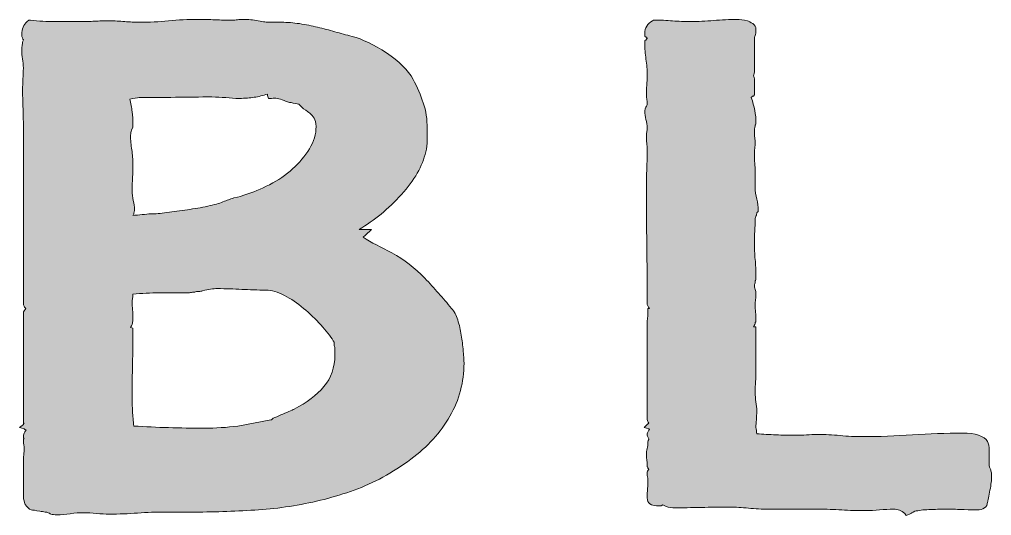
# Model space of a CAD drawing. Header units: inches. Extents: x 93 to 988, y -1032 to -47.
# Drawn here: x 98 to 515.7, y -1032.4 to -819.4 of the extents above; entities that cross this region are included whole.
import ezdxf

# ---------------------------------------------------------------- set-up
doc = ezdxf.new("R2010")
doc.units = ezdxf.units.IN
doc.header["$MEASUREMENT"] = 0
doc.layers.add('Layer 1', color=7, linetype='Continuous')

# ---------------------------------------------------------------- blocks, each defined once
blk = doc.blocks.new('block 3')
at = {"layer": 'Layer 1', "true_color": 0x2b568d}
h = blk.add_hatch(color=167, dxfattribs=at)
h.dxf.hatch_style = 2
edge = h.paths.add_edge_path()
edge.add_spline(control_points=[(102.04, -1029.4), (100.69, -1028.19), (100.02, -1027.08), (100.02, -1026.07), (99.8, -1025.67), (99.68, -1025.07), (99.68, -1024.26), (99.68, -1024.26), (99.68, -1022.44), (99.68, -1022.44), (99.68, -1022.44), (99.68, -1013.97), (99.68, -1013.97), (99.68, -1013.97), (99.68, -1009.43), (99.68, -1009.43), (99.68, -1008.42), (99.74, -1007.41), (99.85, -1006.4), (99.96, -1005.39), (100.02, -1004.39), (100.02, -1003.37), (100.02, -1002.97), (99.96, -1002.47), (99.85, -1001.86), (99.74, -1001.26), (99.68, -1000.75), (99.68, -1000.35), (99.68, -1000.35), (99.68, -999.44), (99.68, -999.44), (99.68, -999.44), (100.02, -999.44), (100.02, -999.44), (99.8, -999.24), (99.68, -998.83), (99.68, -998.23), (99.68, -997.83), (99.91, -997.22), (100.36, -996.41), (100.58, -996.21), (100.69, -996.01), (100.69, -995.81), (100.69, -995.81), (101.03, -995.81), (101.03, -995.81), (100.81, -995.61), (100.64, -995.51), (100.53, -995.51), (100.41, -995.51), (100.24, -995.4), (100.02, -995.2), (100.02, -995.2), (98, -994.6), (98, -994.6), (98, -994.6), (99.68, -993.38), (99.68, -993.38), (99.68, -993.19), (99.8, -992.98), (100.02, -992.78), (100.02, -992.78), (99.68, -992.78), (99.68, -992.78), (99.68, -992.78), (99.68, -944.96), (99.68, -944.96), (99.68, -944.96), (100.69, -943.45), (100.69, -943.45), (100.24, -943.05), (100.02, -942.74), (100.02, -942.54), (99.8, -942.14), (99.68, -941.73), (99.68, -941.33), (99.68, -941.33), (99.68, -928.92), (99.68, -928.92), (99.68, -928.92), (99.68, -911.06), (99.68, -911.06), (99.68, -911.06), (99.68, -884.43), (99.68, -884.43), (99.68, -884.43), (99.68, -870.81), (99.68, -870.81), (99.68, -870.81), (99.68, -866.57), (99.68, -866.57), (99.68, -866.57), (99.68, -866.27), (99.68, -866.27), (99.68, -866.27), (99.68, -865.66), (99.68, -865.66), (99.68, -865.66), (99.68, -865.06), (99.68, -865.06), (99.68, -865.06), (99.68, -864.15), (99.68, -864.15), (99.68, -861.73), (99.63, -859.26), (99.52, -856.74), (99.4, -854.22), (99.35, -851.85), (99.35, -849.62), (99.35, -848.01), (99.4, -846.45), (99.52, -844.93), (99.63, -843.42), (99.68, -841.86), (99.68, -840.24), (99.68, -838.83), (99.57, -837.52), (99.35, -836.31), (99.12, -835.1), (99.01, -833.79), (99.01, -832.37), (99.01, -831.57), (99.07, -830.86), (99.18, -830.25), (99.29, -829.65), (99.46, -828.94), (99.68, -828.14), (99.46, -827.94), (99.35, -827.63), (99.35, -827.23), (99.12, -827.03), (99.01, -826.52), (99.01, -825.71), (99.01, -823.5), (99.8, -821.68), (101.37, -820.27), (101.37, -820.27), (102.04, -819.66), (102.04, -819.66), (102.04, -819.66), (102.71, -819.66), (102.71, -819.66), (106.3, -820.07), (109.83, -820.27), (113.3, -820.27), (116.78, -820.27), (120.31, -820.27), (123.9, -820.27), (126.14, -820.27), (128.27, -820.22), (130.29, -820.11), (132.31, -820.02), (134.43, -819.96), (136.68, -819.96), (138.91, -819.96), (141.1, -820.07), (143.23, -820.27), (145.36, -820.47), (147.55, -820.57), (149.79, -820.57), (153.83, -820.57), (157.92, -820.37), (162.07, -819.96), (166.21, -819.56), (170.41, -819.36), (174.68, -819.36), (177.14, -819.36), (179.6, -819.41), (182.07, -819.51), (184.54, -819.61), (187, -819.66), (189.47, -819.66), (190.15, -819.66), (190.87, -819.61), (191.66, -819.51), (192.44, -819.41), (193.28, -819.36), (194.18, -819.36), (195.3, -819.36), (196.37, -819.41), (197.38, -819.51), (198.39, -819.61), (199.45, -819.76), (200.57, -819.96), (201.69, -820.17), (202.64, -820.32), (203.43, -820.42), (204.21, -820.52), (205.16, -820.57), (206.29, -820.57), (206.29, -820.57), (210.66, -820.57), (210.66, -820.57), (213.12, -820.57), (215.7, -820.77), (218.39, -821.17), (221.08, -821.58), (223.66, -822.08), (226.13, -822.69), (228.59, -823.29), (231.06, -823.95), (233.53, -824.66), (235.99, -825.36), (238.45, -826.02), (240.92, -826.62), (245.41, -827.83), (250.34, -830.21), (255.72, -833.73), (261.1, -837.27), (264.91, -841.05), (267.15, -845.08), (268.95, -848.52), (270.4, -851.89), (271.53, -855.22), (272.64, -858.55), (273.21, -862.24), (273.21, -866.27), (273.21, -867.89), (273.21, -869.55), (273.21, -871.26), (273.21, -872.98), (272.98, -874.64), (272.54, -876.26), (271.19, -882.31), (267.71, -888.42), (262.11, -894.57), (256.5, -900.73), (250.45, -905.72), (243.95, -909.55), (243.95, -909.55), (245.3, -909.55), (245.3, -909.55), (245.3, -909.55), (249.33, -909.55), (249.33, -909.55), (249.33, -909.55), (246.64, -911.97), (246.64, -911.97), (246.64, -911.97), (245.63, -912.88), (245.63, -912.88), (249.22, -915.1), (253.37, -917.32), (258.07, -919.54), (263.23, -922.56), (267.94, -926.2), (272.2, -930.43), (274.22, -932.66), (276.18, -934.82), (278.08, -936.94), (279.99, -939.06), (281.83, -941.23), (283.63, -943.45), (284.75, -944.66), (285.65, -946.32), (286.32, -948.44), (287, -950.56), (287.5, -952.73), (287.84, -954.95), (288.17, -957.17), (288.45, -959.39), (288.68, -961.61), (288.9, -963.83), (289.01, -965.65), (289.01, -967.05), (289.01, -975.13), (287, -982.69), (282.96, -989.75), (278.92, -996.82), (273.32, -1002.97), (266.15, -1008.22), (258.29, -1014.07), (250.17, -1018.51), (241.77, -1021.53), (233.36, -1024.56), (224.67, -1026.78), (215.7, -1028.19), (211.22, -1029), (206.79, -1029.55), (202.42, -1029.86), (198.05, -1030.16), (193.51, -1030.41), (188.8, -1030.61), (184.31, -1030.82), (179.72, -1030.91), (175.01, -1030.91), (170.31, -1030.91), (165.48, -1030.91), (160.55, -1030.91), (156.74, -1030.91), (152.82, -1031.07), (148.78, -1031.37), (144.75, -1031.67), (140.71, -1031.82), (136.68, -1031.82), (134.88, -1031.82), (133.03, -1031.72), (131.13, -1031.52), (129.22, -1031.32), (127.37, -1031.22), (125.58, -1031.22), (123.78, -1031.22), (121.88, -1031.37), (119.86, -1031.67), (117.84, -1031.97), (115.94, -1032.12), (114.14, -1032.12), (113.02, -1032.12), (112.13, -1032.02), (111.46, -1031.82), (111.23, -1031.62), (110.67, -1031.32), (109.77, -1030.91), (109.77, -1030.91), (109.1, -1030.91), (109.1, -1030.91), (108.65, -1030.91), (108.26, -1030.87), (107.92, -1030.76), (107.59, -1030.66), (107.19, -1030.61), (106.75, -1030.61), (104.95, -1030.21), (103.72, -1030.01), (103.05, -1030.01), (103.05, -1030.01), (102.38, -1029.7), (102.38, -1029.7), (102.38, -1029.7), (102.04, -1029.4), (102.04, -1029.4)], knot_values=[0, 0, 0, 0, 1, 1, 1, 2, 2, 2, 3, 3, 3, 4, 4, 4, 5, 5, 5, 6, 6, 6, 7, 7, 7, 8, 8, 8, 9, 9, 9, 10, 10, 10, 11, 11, 11, 12, 12, 12, 13, 13, 13, 14, 14, 14, 15, 15, 15, 16, 16, 16, 17, 17, 17, 18, 18, 18, 19, 19, 19, 20, 20, 20, 21, 21, 21, 22, 22, 22, 23, 23, 23, 24, 24, 24, 25, 25, 25, 26, 26, 26, 27, 27, 27, 28, 28, 28, 29, 29, 29, 30, 30, 30, 31, 31, 31, 32, 32, 32, 33, 33, 33, 34, 34, 34, 35, 35, 35, 36, 36, 36, 37, 37, 37, 38, 38, 38, 39, 39, 39, 40, 40, 40, 41, 41, 41, 42, 42, 42, 43, 43, 43, 44, 44, 44, 45, 45, 45, 46, 46, 46, 47, 47, 47, 48, 48, 48, 49, 49, 49, 50, 50, 50, 51, 51, 51, 52, 52, 52, 53, 53, 53, 54, 54, 54, 55, 55, 55, 56, 56, 56, 57, 57, 57, 58, 58, 58, 59, 59, 59, 60, 60, 60, 61, 61, 61, 62, 62, 62, 63, 63, 63, 64, 64, 64, 65, 65, 65, 66, 66, 66, 67, 67, 67, 68, 68, 68, 69, 69, 69, 70, 70, 70, 71, 71, 71, 72, 72, 72, 73, 73, 73, 74, 74, 74, 75, 75, 75, 76, 76, 76, 77, 77, 77, 78, 78, 78, 79, 79, 79, 80, 80, 80, 81, 81, 81, 82, 82, 82, 83, 83, 83, 84, 84, 84, 85, 85, 85, 86, 86, 86, 87, 87, 87, 88, 88, 88, 89, 89, 89, 90, 90, 90, 91, 91, 91, 92, 92, 92, 93, 93, 93, 94, 94, 94, 95, 95, 95, 96, 96, 96, 97, 97, 97, 98, 98, 98, 99, 99, 99, 100, 100, 100, 101, 101, 101, 102, 102, 102, 103, 103, 103, 104, 104, 104, 105, 105, 105, 106, 106, 106, 107, 107, 107, 108, 108, 108, 109, 109, 109, 110, 110, 110, 110], degree=3, periodic=1)
edge = h.paths.add_edge_path()
edge.add_spline(control_points=[(204.61, -852.05), (204.61, -852.05), (204.61, -851.44), (204.61, -851.44), (202.59, -852.05), (200.68, -852.5), (198.89, -852.8), (197.09, -853.1), (194.96, -853.26), (192.5, -853.26), (190.48, -853.26), (188.52, -853.16), (186.61, -852.95), (184.71, -852.75), (182.75, -852.65), (180.73, -852.65), (175.57, -852.65), (170.36, -852.7), (165.09, -852.8), (159.82, -852.91), (154.61, -852.95), (149.46, -852.95), (148.56, -852.95), (147.21, -853.16), (145.42, -853.56), (145.87, -855.37), (146.2, -857.19), (146.43, -859.01), (146.65, -860.82), (146.77, -862.54), (146.77, -864.15), (146.77, -864.15), (146.77, -865.66), (146.77, -865.66), (146.77, -865.66), (146.09, -866.87), (146.09, -866.87), (146.09, -867.28), (146.04, -867.63), (145.92, -867.94), (145.81, -868.24), (145.76, -868.59), (145.76, -868.99), (145.76, -871.22), (145.92, -873.34), (146.26, -875.35), (146.6, -877.37), (146.77, -879.49), (146.77, -881.71), (146.77, -883.52), (146.71, -885.34), (146.6, -887.15), (146.48, -888.97), (146.43, -890.89), (146.43, -892.9), (146.43, -894.32), (146.6, -895.73), (146.93, -897.14), (147.27, -898.56), (147.44, -899.77), (147.44, -900.77), (147.44, -901.18), (147.38, -901.58), (147.27, -901.98), (147.15, -902.39), (147.1, -902.79), (147.1, -903.19), (147.1, -903.4), (146.99, -903.5), (146.77, -903.5), (148.11, -903.5), (149.46, -903.4), (150.8, -903.19), (152.15, -903), (153.38, -902.89), (154.5, -902.89), (156.29, -902.89), (158.59, -902.69), (161.39, -902.29), (164.19, -901.88), (167.11, -901.48), (170.14, -901.08), (173.16, -900.67), (176.07, -900.17), (178.88, -899.56), (181.68, -898.96), (183.87, -898.35), (185.44, -897.75), (186.33, -897.34), (187.12, -897.04), (187.79, -896.84), (188.46, -896.64), (189.25, -896.34), (190.15, -895.93), (192.39, -895.53), (193.95, -895.13), (194.85, -894.72), (198.22, -893.71), (201.75, -892.25), (205.45, -890.33), (209.14, -888.42), (212.45, -886.15), (215.37, -883.52), (218.28, -880.9), (220.69, -878.03), (222.6, -874.9), (224.5, -871.77), (225.46, -868.59), (225.46, -865.36), (225.46, -863.75), (225.17, -862.54), (224.62, -861.73), (224.05, -860.93), (223.44, -860.22), (222.76, -859.61), (222.31, -859.21), (221.42, -858.6), (220.07, -857.8), (219.18, -856.99), (218.5, -856.28), (218.06, -855.68), (217.16, -855.68), (216.04, -855.48), (214.69, -855.07), (214.24, -855.07), (213.74, -854.97), (213.18, -854.77), (212.62, -854.57), (212.11, -854.37), (211.67, -854.16), (210.54, -853.76), (209.59, -853.46), (208.81, -853.26), (208.02, -853.06), (207.18, -853.06), (206.29, -853.26), (206.29, -853.26), (204.94, -853.26), (204.94, -853.26), (204.94, -853.26), (204.61, -852.05), (204.61, -852.05)], knot_values=[0, 0, 0, 0, 1, 1, 1, 2, 2, 2, 3, 3, 3, 4, 4, 4, 5, 5, 5, 6, 6, 6, 7, 7, 7, 8, 8, 8, 9, 9, 9, 10, 10, 10, 11, 11, 11, 12, 12, 12, 13, 13, 13, 14, 14, 14, 15, 15, 15, 16, 16, 16, 17, 17, 17, 18, 18, 18, 19, 19, 19, 20, 20, 20, 21, 21, 21, 22, 22, 22, 23, 23, 23, 24, 24, 24, 25, 25, 25, 26, 26, 26, 27, 27, 27, 28, 28, 28, 29, 29, 29, 30, 30, 30, 31, 31, 31, 32, 32, 32, 33, 33, 33, 34, 34, 34, 35, 35, 35, 36, 36, 36, 37, 37, 37, 38, 38, 38, 39, 39, 39, 40, 40, 40, 41, 41, 41, 42, 42, 42, 43, 43, 43, 44, 44, 44, 45, 45, 45, 46, 46, 46, 47, 47, 47, 47], degree=3, periodic=1)
edge = h.paths.add_edge_path()
edge.add_spline(control_points=[(146.77, -953.13), (146.77, -957.78), (146.71, -962.47), (146.6, -967.21), (146.48, -971.95), (146.43, -976.64), (146.43, -981.28), (146.43, -983.5), (146.48, -985.62), (146.6, -987.64), (146.71, -989.66), (146.87, -991.77), (147.1, -993.99), (156.96, -994.6), (167.05, -994.9), (177.37, -994.9), (182.3, -994.9), (187.12, -994.6), (191.83, -993.99), (191.83, -993.99), (205.95, -991.27), (205.95, -991.27), (205.95, -991.27), (206.29, -991.27), (206.29, -991.27), (206.29, -991.27), (206.96, -990.66), (206.96, -990.66), (208.08, -990.26), (209.2, -989.75), (210.32, -989.15), (211.44, -988.75), (212.56, -988.29), (213.69, -987.79), (214.8, -987.28), (215.59, -986.93), (216.04, -986.73), (221.42, -983.9), (225.68, -980.67), (228.82, -977.04), (231.95, -973.41), (233.53, -968.87), (233.53, -963.42), (233.53, -963.42), (233.53, -960.09), (233.53, -960.09), (233.3, -959.69), (233.19, -959.09), (233.19, -958.28), (233.19, -958.28), (233.19, -957.97), (233.19, -957.97), (233.19, -957.97), (232.85, -957.37), (232.85, -957.37), (231.51, -955.35), (229.71, -953.09), (227.47, -950.56), (225.23, -948.04), (222.76, -945.67), (220.07, -943.45), (217.38, -941.23), (214.64, -939.36), (211.84, -937.85), (209.03, -936.33), (206.4, -935.58), (203.93, -935.58), (200.35, -935.58), (196.87, -935.48), (193.51, -935.28), (190.15, -935.08), (186.67, -934.97), (183.08, -934.97), (181.29, -934.97), (179.16, -935.28), (176.69, -935.88), (176.24, -936.08), (175.68, -936.18), (175.01, -936.18), (174.34, -936.18), (173.78, -936.29), (173.33, -936.49), (172.66, -936.49), (172.04, -936.54), (171.48, -936.64), (170.92, -936.74), (170.31, -936.79), (169.63, -936.79), (165.82, -936.79), (162.01, -936.79), (158.2, -936.79), (154.38, -936.79), (150.57, -936.99), (146.77, -937.39), (146.77, -938), (146.71, -938.56), (146.6, -939.06), (146.48, -939.56), (146.43, -940.12), (146.43, -940.72), (146.43, -941.73), (146.48, -942.84), (146.6, -944.05), (146.71, -945.26), (146.77, -946.37), (146.77, -947.38), (146.77, -949.2), (146.54, -950.41), (146.09, -951.01), (146.09, -951.01), (145.76, -951.62), (145.76, -951.62), (145.76, -951.62), (146.77, -951.92), (146.77, -951.92), (146.77, -951.92), (146.77, -953.13), (146.77, -953.13)], knot_values=[0, 0, 0, 0, 1, 1, 1, 2, 2, 2, 3, 3, 3, 4, 4, 4, 5, 5, 5, 6, 6, 6, 7, 7, 7, 8, 8, 8, 9, 9, 9, 10, 10, 10, 11, 11, 11, 12, 12, 12, 13, 13, 13, 14, 14, 14, 15, 15, 15, 16, 16, 16, 17, 17, 17, 18, 18, 18, 19, 19, 19, 20, 20, 20, 21, 21, 21, 22, 22, 22, 23, 23, 23, 24, 24, 24, 25, 25, 25, 26, 26, 26, 27, 27, 27, 28, 28, 28, 29, 29, 29, 30, 30, 30, 31, 31, 31, 32, 32, 32, 33, 33, 33, 34, 34, 34, 35, 35, 35, 36, 36, 36, 37, 37, 37, 38, 38, 38, 39, 39, 39, 39], degree=3, periodic=1)
h = blk.add_hatch(color=167, dxfattribs=at)
h.dxf.hatch_style = 2
edge = h.paths.add_edge_path()
edge.add_spline(control_points=[(366.36, -994.6), (366.36, -994.6), (368.04, -993.08), (368.04, -993.08), (368.26, -993.08), (368.37, -992.98), (368.37, -992.78), (367.92, -992.38), (367.7, -991.47), (367.7, -990.06), (367.7, -990.06), (367.7, -950.11), (367.7, -950.11), (367.7, -949.1), (367.76, -948.24), (367.87, -947.53), (367.98, -946.83), (368.04, -945.97), (368.04, -944.96), (368.04, -944.96), (368.04, -943.45), (368.04, -943.45), (368.04, -943.45), (368.71, -943.45), (368.71, -943.45), (368.04, -942.84), (367.7, -942.04), (367.7, -941.03), (367.7, -932.55), (367.64, -924.28), (367.54, -916.21), (367.42, -908.14), (367.37, -899.97), (367.37, -891.69), (367.37, -888.87), (367.42, -886.09), (367.54, -883.37), (367.64, -880.65), (367.7, -877.88), (367.7, -875.05), (367.7, -874.24), (367.64, -873.38), (367.54, -872.47), (367.42, -871.57), (367.37, -870.61), (367.37, -869.6), (367.37, -868.99), (367.42, -868.39), (367.54, -867.78), (367.64, -867.18), (367.7, -866.57), (367.7, -865.97), (367.7, -864.76), (367.54, -863.55), (367.2, -862.34), (366.86, -861.13), (366.69, -859.91), (366.69, -858.7), (366.69, -858.3), (366.8, -857.85), (367.03, -857.34), (367.25, -856.84), (367.48, -856.39), (367.7, -855.98), (367.7, -855.98), (367.7, -855.37), (367.7, -855.37), (367.7, -854.77), (367.64, -854.12), (367.54, -853.41), (367.42, -852.7), (367.37, -852.05), (367.37, -851.44), (367.37, -850.23), (367.42, -848.97), (367.54, -847.66), (367.64, -846.35), (367.7, -844.89), (367.7, -843.27), (367.7, -841.05), (367.54, -838.78), (367.2, -836.46), (366.86, -834.14), (366.69, -831.87), (366.69, -829.65), (366.69, -829.65), (366.69, -828.44), (366.69, -828.44), (367.14, -828.44), (367.37, -828.24), (367.37, -827.83), (367.37, -827.83), (367.7, -827.53), (367.7, -827.53), (367.7, -827.53), (367.7, -827.23), (367.7, -827.23), (367.7, -827.23), (367.37, -827.23), (367.37, -827.23), (367.37, -826.83), (367.14, -826.62), (366.69, -826.62), (366.69, -826.62), (366.69, -825.41), (366.69, -825.41), (366.69, -822.99), (367.81, -821.17), (370.06, -819.96), (370.06, -819.96), (370.39, -819.66), (370.39, -819.66), (370.39, -819.66), (370.73, -819.66), (370.73, -819.66), (373.42, -819.66), (376.05, -819.76), (378.63, -819.96), (381.21, -820.17), (383.73, -820.27), (386.2, -820.27), (389.56, -820.27), (392.92, -820.11), (396.29, -819.81), (399.65, -819.51), (403.01, -819.36), (406.37, -819.36), (407.5, -819.36), (408.95, -819.56), (410.75, -819.96), (411.42, -820.17), (412.2, -820.57), (413.1, -821.17), (413.99, -821.78), (414.45, -822.59), (414.45, -823.6), (414.45, -824.81), (414.33, -825.71), (414.11, -826.32), (413.88, -826.73), (413.77, -827.23), (413.77, -827.83), (413.77, -827.83), (413.77, -830.56), (413.77, -830.56), (413.77, -830.56), (413.77, -841.15), (413.77, -841.15), (413.77, -842.16), (413.66, -842.97), (413.44, -843.57), (413.66, -843.98), (413.77, -844.58), (413.77, -845.39), (413.77, -846.2), (413.77, -847.1), (413.77, -848.11), (413.77, -849.12), (413.77, -850.33), (413.77, -851.74), (413.77, -851.74), (413.44, -852.35), (413.44, -852.35), (413.44, -852.35), (412.76, -852.35), (412.76, -852.35), (412.76, -852.35), (412.76, -852.65), (412.76, -852.65), (412.54, -852.65), (412.43, -852.75), (412.43, -852.95), (413.77, -856.58), (414.45, -860.22), (414.45, -863.85), (414.45, -864.26), (414.39, -864.51), (414.28, -864.61), (414.16, -864.71), (414.11, -864.86), (414.11, -865.06), (414.11, -865.66), (413.99, -866.07), (413.77, -866.27), (413.77, -866.27), (413.77, -867.48), (413.77, -867.48), (413.77, -867.48), (413.77, -869.6), (413.77, -869.6), (413.99, -870.2), (414.11, -871.01), (414.11, -872.02), (414.11, -873.03), (414.05, -873.94), (413.94, -874.74), (413.83, -875.55), (413.77, -876.46), (413.77, -877.47), (413.77, -878.68), (413.83, -879.89), (413.94, -881.1), (414.05, -882.31), (414.11, -883.52), (414.11, -884.73), (414.11, -884.73), (414.11, -891.39), (414.11, -891.39), (414.11, -893.21), (414.33, -894.92), (414.78, -896.54), (415.23, -898.15), (415.46, -899.77), (415.46, -901.38), (415.46, -901.78), (415.34, -902.04), (415.12, -902.13), (414.89, -902.24), (414.78, -902.39), (414.78, -902.59), (414.78, -903), (414.72, -903.25), (414.61, -903.35), (414.5, -903.45), (414.45, -903.6), (414.45, -903.8), (414.45, -904), (414.39, -904.21), (414.28, -904.41), (414.16, -904.61), (414.11, -904.91), (414.11, -905.31), (414.11, -906.93), (414.05, -908.59), (413.94, -910.31), (413.83, -912.02), (413.77, -913.69), (413.77, -915.3), (413.77, -917.72), (413.88, -920.1), (414.11, -922.41), (414.33, -924.74), (414.45, -927.1), (414.45, -929.52), (414.45, -929.52), (414.45, -930.74), (414.45, -930.74), (414.45, -931.14), (414.39, -931.39), (414.28, -931.49), (414.16, -931.6), (414.11, -931.75), (414.11, -931.95), (414.11, -932.35), (414.05, -932.66), (413.94, -932.85), (413.83, -933.06), (413.77, -933.36), (413.77, -933.76), (413.77, -933.76), (413.77, -934.37), (413.77, -934.37), (413.99, -934.57), (414.11, -934.87), (414.11, -935.28), (414.11, -935.68), (414.22, -935.99), (414.45, -936.18), (414.45, -936.18), (414.45, -937.39), (414.45, -937.39), (414.45, -938.2), (414.39, -938.96), (414.28, -939.66), (414.16, -940.37), (414.11, -941.13), (414.11, -941.93), (414.11, -942.95), (414.16, -944.01), (414.28, -945.11), (414.39, -946.22), (414.45, -947.28), (414.45, -948.29), (414.45, -948.29), (414.45, -948.89), (414.45, -948.89), (414.45, -949.1), (414.33, -949.3), (414.11, -949.5), (414.11, -949.5), (414.11, -949.8), (414.11, -949.8), (414.11, -950.01), (413.88, -950.51), (413.44, -951.32), (413.44, -951.32), (414.45, -951.32), (414.45, -951.32), (414.45, -951.32), (414.45, -970.69), (414.45, -970.69), (414.45, -972.1), (414.39, -973.51), (414.28, -974.92), (414.16, -976.34), (414.11, -977.85), (414.11, -979.46), (414.11, -980.88), (414.22, -982.24), (414.45, -983.55), (414.67, -984.86), (414.78, -986.23), (414.78, -987.64), (414.78, -988.85), (414.72, -990.06), (414.61, -991.27), (414.5, -992.48), (414.45, -993.59), (414.45, -994.6), (414.45, -995), (414.5, -995.46), (414.61, -995.96), (414.72, -996.47), (414.78, -996.92), (414.78, -997.32), (417.47, -997.52), (420.21, -997.68), (423.02, -997.77), (425.82, -997.88), (428.57, -997.93), (431.26, -997.93), (433.05, -997.93), (434.67, -997.88), (436.14, -997.77), (437.59, -997.68), (439.22, -997.62), (441.01, -997.62), (444.15, -997.62), (447.34, -997.77), (450.6, -998.08), (453.84, -998.38), (457.04, -998.53), (460.18, -998.53), (467.35, -998.53), (474.53, -998.28), (481.7, -997.77), (488.88, -997.27), (496.05, -997.02), (503.23, -997.02), (508.83, -997.02), (512.42, -998.23), (513.99, -1000.65), (514.43, -1001.46), (514.66, -1002.77), (514.66, -1004.58), (514.66, -1004.58), (514.66, -1010.03), (514.66, -1010.03), (514.66, -1011.24), (514.88, -1012.15), (515.33, -1012.75), (515.33, -1013.16), (515.38, -1013.46), (515.5, -1013.66), (515.61, -1013.87), (515.67, -1014.17), (515.67, -1014.57), (515.67, -1014.57), (515.67, -1016.39), (515.67, -1016.39), (515.67, -1016.59), (515.61, -1017.2), (515.5, -1018.2), (515.38, -1019.22), (515.22, -1020.32), (514.99, -1021.53), (514.77, -1022.74), (514.54, -1023.86), (514.32, -1024.86), (514.1, -1025.87), (513.99, -1026.48), (513.99, -1026.68), (513.76, -1028.9), (512.19, -1030.01), (509.28, -1030.01), (508.15, -1030.01), (506.36, -1029.96), (503.9, -1029.86), (501.43, -1029.76), (498.85, -1029.7), (496.16, -1029.7), (493.69, -1029.7), (491.23, -1029.76), (488.76, -1029.86), (486.29, -1029.96), (484.28, -1030.21), (482.71, -1030.61), (482.71, -1030.61), (482.04, -1030.91), (482.04, -1030.91), (481.59, -1031.12), (481.25, -1031.32), (481.03, -1031.52), (480.8, -1031.72), (480.58, -1031.82), (480.36, -1031.82), (480.36, -1031.82), (479.01, -1032.43), (479.01, -1032.43), (479.01, -1032.43), (478.34, -1031.52), (478.34, -1031.52), (477, -1030.31), (475.42, -1029.7), (473.63, -1029.7), (471.61, -1029.7), (469.6, -1029.81), (467.58, -1030.01), (465.56, -1030.21), (463.54, -1030.31), (461.53, -1030.31), (457.94, -1030.31), (454.52, -1030.21), (451.27, -1030.01), (448.02, -1029.81), (444.71, -1029.7), (441.35, -1029.7), (441.35, -1029.7), (420.16, -1029.7), (420.16, -1029.7), (417.02, -1029.7), (414.05, -1029.55), (411.25, -1029.25), (408.45, -1028.95), (405.7, -1028.8), (403.01, -1028.8), (398.98, -1028.8), (394.94, -1028.85), (390.91, -1028.95), (386.87, -1029.05), (382.83, -1029.1), (378.8, -1029.1), (377.46, -1029.1), (375.99, -1028.7), (374.43, -1027.89), (374.43, -1027.89), (373.76, -1028.19), (373.76, -1028.19), (373.76, -1028.19), (371.74, -1028.19), (371.74, -1028.19), (370.61, -1028.19), (369.66, -1027.94), (368.88, -1027.43), (368.09, -1026.93), (367.7, -1026.07), (367.7, -1024.86), (367.7, -1023.45), (367.76, -1022.09), (367.87, -1020.78), (367.98, -1019.47), (368.04, -1018.2), (368.04, -1016.99), (368.04, -1016.59), (367.98, -1016.19), (367.87, -1015.78), (367.76, -1015.38), (367.7, -1014.98), (367.7, -1014.57), (367.7, -1013.97), (367.76, -1013.56), (367.87, -1013.36), (367.98, -1013.16), (368.15, -1012.86), (368.37, -1012.45), (368.37, -1012.25), (368.26, -1012.15), (368.04, -1012.15), (368.04, -1011.75), (367.92, -1011.54), (367.7, -1011.54), (367.7, -1011.54), (367.7, -1010.33), (367.7, -1010.33), (367.7, -1009.73), (367.64, -1009.08), (367.54, -1008.37), (367.42, -1007.66), (367.37, -1007), (367.37, -1006.4), (367.37, -1005.39), (367.48, -1004.48), (367.7, -1003.68), (367.92, -1002.87), (368.04, -1001.96), (368.04, -1000.95), (368.04, -1000.35), (368.15, -999.94), (368.37, -999.74), (368.37, -999.74), (368.37, -999.44), (368.37, -999.44), (367.92, -998.64), (367.7, -998.03), (367.7, -997.62), (367.7, -997.22), (367.92, -996.62), (368.37, -995.81), (368.37, -995.81), (368.71, -995.51), (368.71, -995.51), (368.71, -995.51), (368.37, -995.2), (368.37, -995.2), (368.37, -995.2), (366.36, -994.6), (366.36, -994.6)], knot_values=[0, 0, 0, 0, 1, 1, 1, 2, 2, 2, 3, 3, 3, 4, 4, 4, 5, 5, 5, 6, 6, 6, 7, 7, 7, 8, 8, 8, 9, 9, 9, 10, 10, 10, 11, 11, 11, 12, 12, 12, 13, 13, 13, 14, 14, 14, 15, 15, 15, 16, 16, 16, 17, 17, 17, 18, 18, 18, 19, 19, 19, 20, 20, 20, 21, 21, 21, 22, 22, 22, 23, 23, 23, 24, 24, 24, 25, 25, 25, 26, 26, 26, 27, 27, 27, 28, 28, 28, 29, 29, 29, 30, 30, 30, 31, 31, 31, 32, 32, 32, 33, 33, 33, 34, 34, 34, 35, 35, 35, 36, 36, 36, 37, 37, 37, 38, 38, 38, 39, 39, 39, 40, 40, 40, 41, 41, 41, 42, 42, 42, 43, 43, 43, 44, 44, 44, 45, 45, 45, 46, 46, 46, 47, 47, 47, 48, 48, 48, 49, 49, 49, 50, 50, 50, 51, 51, 51, 52, 52, 52, 53, 53, 53, 54, 54, 54, 55, 55, 55, 56, 56, 56, 57, 57, 57, 58, 58, 58, 59, 59, 59, 60, 60, 60, 61, 61, 61, 62, 62, 62, 63, 63, 63, 64, 64, 64, 65, 65, 65, 66, 66, 66, 67, 67, 67, 68, 68, 68, 69, 69, 69, 70, 70, 70, 71, 71, 71, 72, 72, 72, 73, 73, 73, 74, 74, 74, 75, 75, 75, 76, 76, 76, 77, 77, 77, 78, 78, 78, 79, 79, 79, 80, 80, 80, 81, 81, 81, 82, 82, 82, 83, 83, 83, 84, 84, 84, 85, 85, 85, 86, 86, 86, 87, 87, 87, 88, 88, 88, 89, 89, 89, 90, 90, 90, 91, 91, 91, 92, 92, 92, 93, 93, 93, 94, 94, 94, 95, 95, 95, 96, 96, 96, 97, 97, 97, 98, 98, 98, 99, 99, 99, 100, 100, 100, 101, 101, 101, 102, 102, 102, 103, 103, 103, 104, 104, 104, 105, 105, 105, 106, 106, 106, 107, 107, 107, 108, 108, 108, 109, 109, 109, 110, 110, 110, 111, 111, 111, 112, 112, 112, 113, 113, 113, 114, 114, 114, 115, 115, 115, 116, 116, 116, 117, 117, 117, 118, 118, 118, 119, 119, 119, 120, 120, 120, 121, 121, 121, 122, 122, 122, 123, 123, 123, 124, 124, 124, 125, 125, 125, 126, 126, 126, 127, 127, 127, 128, 128, 128, 129, 129, 129, 130, 130, 130, 131, 131, 131, 132, 132, 132, 133, 133, 133, 134, 134, 134, 135, 135, 135, 136, 136, 136, 137, 137, 137, 138, 138, 138, 139, 139, 139, 140, 140, 140, 141, 141, 141, 142, 142, 142, 143, 143, 143, 144, 144, 144, 145, 145, 145, 146, 146, 146, 147, 147, 147, 148, 148, 148, 149, 149, 149, 150, 150, 150, 151, 151, 151, 152, 152, 152, 153, 153, 153, 154, 154, 154, 155, 155, 155, 156, 156, 156, 157, 157, 157, 158, 158, 158, 159, 159, 159, 160, 160, 160, 161, 161, 161, 162, 162, 162, 163, 163, 163, 164, 164, 164, 165, 165, 165, 166, 166, 166, 167, 167, 167, 168, 168, 168, 169, 169, 169, 170, 170, 170, 171, 171, 171, 172, 172, 172, 172], degree=3, periodic=1)
at = {"layer": 'Layer 1', "lineweight": 0}
for points, knots in [([(102.04, -1029.4), (100.69, -1028.19), (100.02, -1027.08), (100.02, -1026.07), (99.8, -1025.67), (99.68, -1025.07), (99.68, -1024.26), (99.68, -1024.26), (99.68, -1022.44), (99.68, -1022.44), (99.68, -1022.44), (99.68, -1013.97), (99.68, -1013.97), (99.68, -1013.97), (99.68, -1009.43), (99.68, -1009.43), (99.68, -1008.42), (99.74, -1007.41), (99.85, -1006.4), (99.96, -1005.39), (100.02, -1004.39), (100.02, -1003.37), (100.02, -1002.97), (99.96, -1002.47), (99.85, -1001.86), (99.74, -1001.26), (99.68, -1000.75), (99.68, -1000.35), (99.68, -1000.35), (99.68, -999.44), (99.68, -999.44), (99.68, -999.44), (100.02, -999.44), (100.02, -999.44), (99.8, -999.24), (99.68, -998.83), (99.68, -998.23), (99.68, -997.83), (99.91, -997.22), (100.36, -996.41), (100.58, -996.21), (100.69, -996.01), (100.69, -995.81), (100.69, -995.81), (101.03, -995.81), (101.03, -995.81), (100.81, -995.61), (100.64, -995.51), (100.53, -995.51), (100.41, -995.51), (100.24, -995.4), (100.02, -995.2), (100.02, -995.2), (98, -994.6), (98, -994.6), (98, -994.6), (99.68, -993.38), (99.68, -993.38), (99.68, -993.19), (99.8, -992.98), (100.02, -992.78), (100.02, -992.78), (99.68, -992.78), (99.68, -992.78), (99.68, -992.78), (99.68, -944.96), (99.68, -944.96), (99.68, -944.96), (100.69, -943.45), (100.69, -943.45), (100.24, -943.05), (100.02, -942.74), (100.02, -942.54), (99.8, -942.14), (99.68, -941.73), (99.68, -941.33), (99.68, -941.33), (99.68, -928.92), (99.68, -928.92), (99.68, -928.92), (99.68, -911.06), (99.68, -911.06), (99.68, -911.06), (99.68, -884.43), (99.68, -884.43), (99.68, -884.43), (99.68, -870.81), (99.68, -870.81), (99.68, -870.81), (99.68, -866.57), (99.68, -866.57), (99.68, -866.57), (99.68, -866.27), (99.68, -866.27), (99.68, -866.27), (99.68, -865.66), (99.68, -865.66), (99.68, -865.66), (99.68, -865.06), (99.68, -865.06), (99.68, -865.06), (99.68, -864.15), (99.68, -864.15), (99.68, -861.73), (99.63, -859.26), (99.52, -856.74), (99.4, -854.22), (99.35, -851.85), (99.35, -849.62), (99.35, -848.01), (99.4, -846.45), (99.52, -844.93), (99.63, -843.42), (99.68, -841.86), (99.68, -840.24), (99.68, -838.83), (99.57, -837.52), (99.35, -836.31), (99.12, -835.1), (99.01, -833.79), (99.01, -832.37), (99.01, -831.57), (99.07, -830.86), (99.18, -830.25), (99.29, -829.65), (99.46, -828.94), (99.68, -828.14), (99.46, -827.94), (99.35, -827.63), (99.35, -827.23), (99.12, -827.03), (99.01, -826.52), (99.01, -825.71), (99.01, -823.5), (99.8, -821.68), (101.37, -820.27), (101.37, -820.27), (102.04, -819.66), (102.04, -819.66), (102.04, -819.66), (102.71, -819.66), (102.71, -819.66), (106.3, -820.07), (109.83, -820.27), (113.3, -820.27), (116.78, -820.27), (120.31, -820.27), (123.9, -820.27), (126.14, -820.27), (128.27, -820.22), (130.29, -820.11), (132.31, -820.02), (134.43, -819.96), (136.68, -819.96), (138.91, -819.96), (141.1, -820.07), (143.23, -820.27), (145.36, -820.47), (147.55, -820.57), (149.79, -820.57), (153.83, -820.57), (157.92, -820.37), (162.07, -819.96), (166.21, -819.56), (170.41, -819.36), (174.68, -819.36), (177.14, -819.36), (179.6, -819.41), (182.07, -819.51), (184.54, -819.61), (187, -819.66), (189.47, -819.66), (190.15, -819.66), (190.87, -819.61), (191.66, -819.51), (192.44, -819.41), (193.28, -819.36), (194.18, -819.36), (195.3, -819.36), (196.37, -819.41), (197.38, -819.51), (198.39, -819.61), (199.45, -819.76), (200.57, -819.96), (201.69, -820.17), (202.64, -820.32), (203.43, -820.42), (204.21, -820.52), (205.16, -820.57), (206.29, -820.57), (206.29, -820.57), (210.66, -820.57), (210.66, -820.57), (213.12, -820.57), (215.7, -820.77), (218.39, -821.17), (221.08, -821.58), (223.66, -822.08), (226.13, -822.69), (228.59, -823.29), (231.06, -823.95), (233.53, -824.66), (235.99, -825.36), (238.45, -826.02), (240.92, -826.62), (245.41, -827.83), (250.34, -830.21), (255.72, -833.73), (261.1, -837.27), (264.91, -841.05), (267.15, -845.08), (268.95, -848.52), (270.4, -851.89), (271.53, -855.22), (272.64, -858.55), (273.21, -862.24), (273.21, -866.27), (273.21, -867.89), (273.21, -869.55), (273.21, -871.26), (273.21, -872.98), (272.98, -874.64), (272.54, -876.26), (271.19, -882.31), (267.71, -888.42), (262.11, -894.57), (256.5, -900.73), (250.45, -905.72), (243.95, -909.55), (243.95, -909.55), (245.3, -909.55), (245.3, -909.55), (245.3, -909.55), (249.33, -909.55), (249.33, -909.55), (249.33, -909.55), (246.64, -911.97), (246.64, -911.97), (246.64, -911.97), (245.63, -912.88), (245.63, -912.88), (249.22, -915.1), (253.37, -917.32), (258.07, -919.54), (263.23, -922.56), (267.94, -926.2), (272.2, -930.43), (274.22, -932.66), (276.18, -934.82), (278.08, -936.94), (279.99, -939.06), (281.83, -941.23), (283.63, -943.45), (284.75, -944.66), (285.65, -946.32), (286.32, -948.44), (287, -950.56), (287.5, -952.73), (287.84, -954.95), (288.17, -957.17), (288.45, -959.39), (288.68, -961.61), (288.9, -963.83), (289.01, -965.65), (289.01, -967.05), (289.01, -975.13), (287, -982.69), (282.96, -989.75), (278.92, -996.82), (273.32, -1002.97), (266.15, -1008.22), (258.29, -1014.07), (250.17, -1018.51), (241.77, -1021.53), (233.36, -1024.56), (224.67, -1026.78), (215.7, -1028.19), (211.22, -1029), (206.79, -1029.55), (202.42, -1029.86), (198.05, -1030.16), (193.51, -1030.41), (188.8, -1030.61), (184.31, -1030.82), (179.72, -1030.91), (175.01, -1030.91), (170.31, -1030.91), (165.48, -1030.91), (160.55, -1030.91), (156.74, -1030.91), (152.82, -1031.07), (148.78, -1031.37), (144.75, -1031.67), (140.71, -1031.82), (136.68, -1031.82), (134.88, -1031.82), (133.03, -1031.72), (131.13, -1031.52), (129.22, -1031.32), (127.37, -1031.22), (125.58, -1031.22), (123.78, -1031.22), (121.88, -1031.37), (119.86, -1031.67), (117.84, -1031.97), (115.94, -1032.12), (114.14, -1032.12), (113.02, -1032.12), (112.13, -1032.02), (111.46, -1031.82), (111.23, -1031.62), (110.67, -1031.32), (109.77, -1030.91), (109.77, -1030.91), (109.1, -1030.91), (109.1, -1030.91), (108.65, -1030.91), (108.26, -1030.87), (107.92, -1030.76), (107.59, -1030.66), (107.19, -1030.61), (106.75, -1030.61), (104.95, -1030.21), (103.72, -1030.01), (103.05, -1030.01), (103.05, -1030.01), (102.38, -1029.7), (102.38, -1029.7), (102.38, -1029.7), (102.04, -1029.4), (102.04, -1029.4)], [0, 0, 0, 0, 1, 1, 1, 2, 2, 2, 3, 3, 3, 4, 4, 4, 5, 5, 5, 6, 6, 6, 7, 7, 7, 8, 8, 8, 9, 9, 9, 10, 10, 10, 11, 11, 11, 12, 12, 12, 13, 13, 13, 14, 14, 14, 15, 15, 15, 16, 16, 16, 17, 17, 17, 18, 18, 18, 19, 19, 19, 20, 20, 20, 21, 21, 21, 22, 22, 22, 23, 23, 23, 24, 24, 24, 25, 25, 25, 26, 26, 26, 27, 27, 27, 28, 28, 28, 29, 29, 29, 30, 30, 30, 31, 31, 31, 32, 32, 32, 33, 33, 33, 34, 34, 34, 35, 35, 35, 36, 36, 36, 37, 37, 37, 38, 38, 38, 39, 39, 39, 40, 40, 40, 41, 41, 41, 42, 42, 42, 43, 43, 43, 44, 44, 44, 45, 45, 45, 46, 46, 46, 47, 47, 47, 48, 48, 48, 49, 49, 49, 50, 50, 50, 51, 51, 51, 52, 52, 52, 53, 53, 53, 54, 54, 54, 55, 55, 55, 56, 56, 56, 57, 57, 57, 58, 58, 58, 59, 59, 59, 60, 60, 60, 61, 61, 61, 62, 62, 62, 63, 63, 63, 64, 64, 64, 65, 65, 65, 66, 66, 66, 67, 67, 67, 68, 68, 68, 69, 69, 69, 70, 70, 70, 71, 71, 71, 72, 72, 72, 73, 73, 73, 74, 74, 74, 75, 75, 75, 76, 76, 76, 77, 77, 77, 78, 78, 78, 79, 79, 79, 80, 80, 80, 81, 81, 81, 82, 82, 82, 83, 83, 83, 84, 84, 84, 85, 85, 85, 86, 86, 86, 87, 87, 87, 88, 88, 88, 89, 89, 89, 90, 90, 90, 91, 91, 91, 92, 92, 92, 93, 93, 93, 94, 94, 94, 95, 95, 95, 96, 96, 96, 97, 97, 97, 98, 98, 98, 99, 99, 99, 100, 100, 100, 101, 101, 101, 102, 102, 102, 103, 103, 103, 104, 104, 104, 105, 105, 105, 106, 106, 106, 107, 107, 107, 108, 108, 108, 109, 109, 109, 110, 110, 110, 110]), ([(366.36, -994.6), (366.36, -994.6), (368.04, -993.08), (368.04, -993.08), (368.26, -993.08), (368.37, -992.98), (368.37, -992.78), (367.92, -992.38), (367.7, -991.47), (367.7, -990.06), (367.7, -990.06), (367.7, -950.11), (367.7, -950.11), (367.7, -949.1), (367.76, -948.24), (367.87, -947.53), (367.98, -946.83), (368.04, -945.97), (368.04, -944.96), (368.04, -944.96), (368.04, -943.45), (368.04, -943.45), (368.04, -943.45), (368.71, -943.45), (368.71, -943.45), (368.04, -942.84), (367.7, -942.04), (367.7, -941.03), (367.7, -932.55), (367.64, -924.28), (367.54, -916.21), (367.42, -908.14), (367.37, -899.97), (367.37, -891.69), (367.37, -888.87), (367.42, -886.09), (367.54, -883.37), (367.64, -880.65), (367.7, -877.88), (367.7, -875.05), (367.7, -874.24), (367.64, -873.38), (367.54, -872.47), (367.42, -871.57), (367.37, -870.61), (367.37, -869.6), (367.37, -868.99), (367.42, -868.39), (367.54, -867.78), (367.64, -867.18), (367.7, -866.57), (367.7, -865.97), (367.7, -864.76), (367.54, -863.55), (367.2, -862.34), (366.86, -861.13), (366.69, -859.91), (366.69, -858.7), (366.69, -858.3), (366.8, -857.85), (367.03, -857.34), (367.25, -856.84), (367.48, -856.39), (367.7, -855.98), (367.7, -855.98), (367.7, -855.37), (367.7, -855.37), (367.7, -854.77), (367.64, -854.12), (367.54, -853.41), (367.42, -852.7), (367.37, -852.05), (367.37, -851.44), (367.37, -850.23), (367.42, -848.97), (367.54, -847.66), (367.64, -846.35), (367.7, -844.89), (367.7, -843.27), (367.7, -841.05), (367.54, -838.78), (367.2, -836.46), (366.86, -834.14), (366.69, -831.87), (366.69, -829.65), (366.69, -829.65), (366.69, -828.44), (366.69, -828.44), (367.14, -828.44), (367.37, -828.24), (367.37, -827.83), (367.37, -827.83), (367.7, -827.53), (367.7, -827.53), (367.7, -827.53), (367.7, -827.23), (367.7, -827.23), (367.7, -827.23), (367.37, -827.23), (367.37, -827.23), (367.37, -826.83), (367.14, -826.62), (366.69, -826.62), (366.69, -826.62), (366.69, -825.41), (366.69, -825.41), (366.69, -822.99), (367.81, -821.17), (370.06, -819.96), (370.06, -819.96), (370.39, -819.66), (370.39, -819.66), (370.39, -819.66), (370.73, -819.66), (370.73, -819.66), (373.42, -819.66), (376.05, -819.76), (378.63, -819.96), (381.21, -820.17), (383.73, -820.27), (386.2, -820.27), (389.56, -820.27), (392.92, -820.11), (396.29, -819.81), (399.65, -819.51), (403.01, -819.36), (406.37, -819.36), (407.5, -819.36), (408.95, -819.56), (410.75, -819.96), (411.42, -820.17), (412.2, -820.57), (413.1, -821.17), (413.99, -821.78), (414.45, -822.59), (414.45, -823.6), (414.45, -824.81), (414.33, -825.71), (414.11, -826.32), (413.88, -826.73), (413.77, -827.23), (413.77, -827.83), (413.77, -827.83), (413.77, -830.56), (413.77, -830.56), (413.77, -830.56), (413.77, -841.15), (413.77, -841.15), (413.77, -842.16), (413.66, -842.97), (413.44, -843.57), (413.66, -843.98), (413.77, -844.58), (413.77, -845.39), (413.77, -846.2), (413.77, -847.1), (413.77, -848.11), (413.77, -849.12), (413.77, -850.33), (413.77, -851.74), (413.77, -851.74), (413.44, -852.35), (413.44, -852.35), (413.44, -852.35), (412.76, -852.35), (412.76, -852.35), (412.76, -852.35), (412.76, -852.65), (412.76, -852.65), (412.54, -852.65), (412.43, -852.75), (412.43, -852.95), (413.77, -856.58), (414.45, -860.22), (414.45, -863.85), (414.45, -864.26), (414.39, -864.51), (414.28, -864.61), (414.16, -864.71), (414.11, -864.86), (414.11, -865.06), (414.11, -865.66), (413.99, -866.07), (413.77, -866.27), (413.77, -866.27), (413.77, -867.48), (413.77, -867.48), (413.77, -867.48), (413.77, -869.6), (413.77, -869.6), (413.99, -870.2), (414.11, -871.01), (414.11, -872.02), (414.11, -873.03), (414.05, -873.94), (413.94, -874.74), (413.83, -875.55), (413.77, -876.46), (413.77, -877.47), (413.77, -878.68), (413.83, -879.89), (413.94, -881.1), (414.05, -882.31), (414.11, -883.52), (414.11, -884.73), (414.11, -884.73), (414.11, -891.39), (414.11, -891.39), (414.11, -893.21), (414.33, -894.92), (414.78, -896.54), (415.23, -898.15), (415.46, -899.77), (415.46, -901.38), (415.46, -901.78), (415.34, -902.04), (415.12, -902.13), (414.89, -902.24), (414.78, -902.39), (414.78, -902.59), (414.78, -903), (414.72, -903.25), (414.61, -903.35), (414.5, -903.45), (414.45, -903.6), (414.45, -903.8), (414.45, -904), (414.39, -904.21), (414.28, -904.41), (414.16, -904.61), (414.11, -904.91), (414.11, -905.31), (414.11, -906.93), (414.05, -908.59), (413.94, -910.31), (413.83, -912.02), (413.77, -913.69), (413.77, -915.3), (413.77, -917.72), (413.88, -920.1), (414.11, -922.41), (414.33, -924.74), (414.45, -927.1), (414.45, -929.52), (414.45, -929.52), (414.45, -930.74), (414.45, -930.74), (414.45, -931.14), (414.39, -931.39), (414.28, -931.49), (414.16, -931.6), (414.11, -931.75), (414.11, -931.95), (414.11, -932.35), (414.05, -932.66), (413.94, -932.85), (413.83, -933.06), (413.77, -933.36), (413.77, -933.76), (413.77, -933.76), (413.77, -934.37), (413.77, -934.37), (413.99, -934.57), (414.11, -934.87), (414.11, -935.28), (414.11, -935.68), (414.22, -935.99), (414.45, -936.18), (414.45, -936.18), (414.45, -937.39), (414.45, -937.39), (414.45, -938.2), (414.39, -938.96), (414.28, -939.66), (414.16, -940.37), (414.11, -941.13), (414.11, -941.93), (414.11, -942.95), (414.16, -944.01), (414.28, -945.11), (414.39, -946.22), (414.45, -947.28), (414.45, -948.29), (414.45, -948.29), (414.45, -948.89), (414.45, -948.89), (414.45, -949.1), (414.33, -949.3), (414.11, -949.5), (414.11, -949.5), (414.11, -949.8), (414.11, -949.8), (414.11, -950.01), (413.88, -950.51), (413.44, -951.32), (413.44, -951.32), (414.45, -951.32), (414.45, -951.32), (414.45, -951.32), (414.45, -970.69), (414.45, -970.69), (414.45, -972.1), (414.39, -973.51), (414.28, -974.92), (414.16, -976.34), (414.11, -977.85), (414.11, -979.46), (414.11, -980.88), (414.22, -982.24), (414.45, -983.55), (414.67, -984.86), (414.78, -986.23), (414.78, -987.64), (414.78, -988.85), (414.72, -990.06), (414.61, -991.27), (414.5, -992.48), (414.45, -993.59), (414.45, -994.6), (414.45, -995), (414.5, -995.46), (414.61, -995.96), (414.72, -996.47), (414.78, -996.92), (414.78, -997.32), (417.47, -997.52), (420.21, -997.68), (423.02, -997.77), (425.82, -997.88), (428.57, -997.93), (431.26, -997.93), (433.05, -997.93), (434.67, -997.88), (436.14, -997.77), (437.59, -997.68), (439.22, -997.62), (441.01, -997.62), (444.15, -997.62), (447.34, -997.77), (450.6, -998.08), (453.84, -998.38), (457.04, -998.53), (460.18, -998.53), (467.35, -998.53), (474.53, -998.28), (481.7, -997.77), (488.88, -997.27), (496.05, -997.02), (503.23, -997.02), (508.83, -997.02), (512.42, -998.23), (513.99, -1000.65), (514.43, -1001.46), (514.66, -1002.77), (514.66, -1004.58), (514.66, -1004.58), (514.66, -1010.03), (514.66, -1010.03), (514.66, -1011.24), (514.88, -1012.15), (515.33, -1012.75), (515.33, -1013.16), (515.38, -1013.46), (515.5, -1013.66), (515.61, -1013.87), (515.67, -1014.17), (515.67, -1014.57), (515.67, -1014.57), (515.67, -1016.39), (515.67, -1016.39), (515.67, -1016.59), (515.61, -1017.2), (515.5, -1018.2), (515.38, -1019.22), (515.22, -1020.32), (514.99, -1021.53), (514.77, -1022.74), (514.54, -1023.86), (514.32, -1024.86), (514.1, -1025.87), (513.99, -1026.48), (513.99, -1026.68), (513.76, -1028.9), (512.19, -1030.01), (509.28, -1030.01), (508.15, -1030.01), (506.36, -1029.96), (503.9, -1029.86), (501.43, -1029.76), (498.85, -1029.7), (496.16, -1029.7), (493.69, -1029.7), (491.23, -1029.76), (488.76, -1029.86), (486.29, -1029.96), (484.28, -1030.21), (482.71, -1030.61), (482.71, -1030.61), (482.04, -1030.91), (482.04, -1030.91), (481.59, -1031.12), (481.25, -1031.32), (481.03, -1031.52), (480.8, -1031.72), (480.58, -1031.82), (480.36, -1031.82), (480.36, -1031.82), (479.01, -1032.43), (479.01, -1032.43), (479.01, -1032.43), (478.34, -1031.52), (478.34, -1031.52), (477, -1030.31), (475.42, -1029.7), (473.63, -1029.7), (471.61, -1029.7), (469.6, -1029.81), (467.58, -1030.01), (465.56, -1030.21), (463.54, -1030.31), (461.53, -1030.31), (457.94, -1030.31), (454.52, -1030.21), (451.27, -1030.01), (448.02, -1029.81), (444.71, -1029.7), (441.35, -1029.7), (441.35, -1029.7), (420.16, -1029.7), (420.16, -1029.7), (417.02, -1029.7), (414.05, -1029.55), (411.25, -1029.25), (408.45, -1028.95), (405.7, -1028.8), (403.01, -1028.8), (398.98, -1028.8), (394.94, -1028.85), (390.91, -1028.95), (386.87, -1029.05), (382.83, -1029.1), (378.8, -1029.1), (377.46, -1029.1), (375.99, -1028.7), (374.43, -1027.89), (374.43, -1027.89), (373.76, -1028.19), (373.76, -1028.19), (373.76, -1028.19), (371.74, -1028.19), (371.74, -1028.19), (370.61, -1028.19), (369.66, -1027.94), (368.88, -1027.43), (368.09, -1026.93), (367.7, -1026.07), (367.7, -1024.86), (367.7, -1023.45), (367.76, -1022.09), (367.87, -1020.78), (367.98, -1019.47), (368.04, -1018.2), (368.04, -1016.99), (368.04, -1016.59), (367.98, -1016.19), (367.87, -1015.78), (367.76, -1015.38), (367.7, -1014.98), (367.7, -1014.57), (367.7, -1013.97), (367.76, -1013.56), (367.87, -1013.36), (367.98, -1013.16), (368.15, -1012.86), (368.37, -1012.45), (368.37, -1012.25), (368.26, -1012.15), (368.04, -1012.15), (368.04, -1011.75), (367.92, -1011.54), (367.7, -1011.54), (367.7, -1011.54), (367.7, -1010.33), (367.7, -1010.33), (367.7, -1009.73), (367.64, -1009.08), (367.54, -1008.37), (367.42, -1007.66), (367.37, -1007), (367.37, -1006.4), (367.37, -1005.39), (367.48, -1004.48), (367.7, -1003.68), (367.92, -1002.87), (368.04, -1001.96), (368.04, -1000.95), (368.04, -1000.35), (368.15, -999.94), (368.37, -999.74), (368.37, -999.74), (368.37, -999.44), (368.37, -999.44), (367.92, -998.64), (367.7, -998.03), (367.7, -997.62), (367.7, -997.22), (367.92, -996.62), (368.37, -995.81), (368.37, -995.81), (368.71, -995.51), (368.71, -995.51), (368.71, -995.51), (368.37, -995.2), (368.37, -995.2), (368.37, -995.2), (366.36, -994.6), (366.36, -994.6)], [0, 0, 0, 0, 1, 1, 1, 2, 2, 2, 3, 3, 3, 4, 4, 4, 5, 5, 5, 6, 6, 6, 7, 7, 7, 8, 8, 8, 9, 9, 9, 10, 10, 10, 11, 11, 11, 12, 12, 12, 13, 13, 13, 14, 14, 14, 15, 15, 15, 16, 16, 16, 17, 17, 17, 18, 18, 18, 19, 19, 19, 20, 20, 20, 21, 21, 21, 22, 22, 22, 23, 23, 23, 24, 24, 24, 25, 25, 25, 26, 26, 26, 27, 27, 27, 28, 28, 28, 29, 29, 29, 30, 30, 30, 31, 31, 31, 32, 32, 32, 33, 33, 33, 34, 34, 34, 35, 35, 35, 36, 36, 36, 37, 37, 37, 38, 38, 38, 39, 39, 39, 40, 40, 40, 41, 41, 41, 42, 42, 42, 43, 43, 43, 44, 44, 44, 45, 45, 45, 46, 46, 46, 47, 47, 47, 48, 48, 48, 49, 49, 49, 50, 50, 50, 51, 51, 51, 52, 52, 52, 53, 53, 53, 54, 54, 54, 55, 55, 55, 56, 56, 56, 57, 57, 57, 58, 58, 58, 59, 59, 59, 60, 60, 60, 61, 61, 61, 62, 62, 62, 63, 63, 63, 64, 64, 64, 65, 65, 65, 66, 66, 66, 67, 67, 67, 68, 68, 68, 69, 69, 69, 70, 70, 70, 71, 71, 71, 72, 72, 72, 73, 73, 73, 74, 74, 74, 75, 75, 75, 76, 76, 76, 77, 77, 77, 78, 78, 78, 79, 79, 79, 80, 80, 80, 81, 81, 81, 82, 82, 82, 83, 83, 83, 84, 84, 84, 85, 85, 85, 86, 86, 86, 87, 87, 87, 88, 88, 88, 89, 89, 89, 90, 90, 90, 91, 91, 91, 92, 92, 92, 93, 93, 93, 94, 94, 94, 95, 95, 95, 96, 96, 96, 97, 97, 97, 98, 98, 98, 99, 99, 99, 100, 100, 100, 101, 101, 101, 102, 102, 102, 103, 103, 103, 104, 104, 104, 105, 105, 105, 106, 106, 106, 107, 107, 107, 108, 108, 108, 109, 109, 109, 110, 110, 110, 111, 111, 111, 112, 112, 112, 113, 113, 113, 114, 114, 114, 115, 115, 115, 116, 116, 116, 117, 117, 117, 118, 118, 118, 119, 119, 119, 120, 120, 120, 121, 121, 121, 122, 122, 122, 123, 123, 123, 124, 124, 124, 125, 125, 125, 126, 126, 126, 127, 127, 127, 128, 128, 128, 129, 129, 129, 130, 130, 130, 131, 131, 131, 132, 132, 132, 133, 133, 133, 134, 134, 134, 135, 135, 135, 136, 136, 136, 137, 137, 137, 138, 138, 138, 139, 139, 139, 140, 140, 140, 141, 141, 141, 142, 142, 142, 143, 143, 143, 144, 144, 144, 145, 145, 145, 146, 146, 146, 147, 147, 147, 148, 148, 148, 149, 149, 149, 150, 150, 150, 151, 151, 151, 152, 152, 152, 153, 153, 153, 154, 154, 154, 155, 155, 155, 156, 156, 156, 157, 157, 157, 158, 158, 158, 159, 159, 159, 160, 160, 160, 161, 161, 161, 162, 162, 162, 163, 163, 163, 164, 164, 164, 165, 165, 165, 166, 166, 166, 167, 167, 167, 168, 168, 168, 169, 169, 169, 170, 170, 170, 171, 171, 171, 172, 172, 172, 172]), ([(204.61, -852.05), (204.61, -852.05), (204.61, -851.44), (204.61, -851.44), (202.59, -852.05), (200.68, -852.5), (198.89, -852.8), (197.09, -853.1), (194.96, -853.26), (192.5, -853.26), (190.48, -853.26), (188.52, -853.16), (186.61, -852.95), (184.71, -852.75), (182.75, -852.65), (180.73, -852.65), (175.57, -852.65), (170.36, -852.7), (165.09, -852.8), (159.82, -852.91), (154.61, -852.95), (149.46, -852.95), (148.56, -852.95), (147.21, -853.16), (145.42, -853.56), (145.87, -855.37), (146.2, -857.19), (146.43, -859.01), (146.65, -860.82), (146.77, -862.54), (146.77, -864.15), (146.77, -864.15), (146.77, -865.66), (146.77, -865.66), (146.77, -865.66), (146.09, -866.87), (146.09, -866.87), (146.09, -867.28), (146.04, -867.63), (145.92, -867.94), (145.81, -868.24), (145.76, -868.59), (145.76, -868.99), (145.76, -871.22), (145.92, -873.34), (146.26, -875.35), (146.6, -877.37), (146.77, -879.49), (146.77, -881.71), (146.77, -883.52), (146.71, -885.34), (146.6, -887.15), (146.48, -888.97), (146.43, -890.89), (146.43, -892.9), (146.43, -894.32), (146.6, -895.73), (146.93, -897.14), (147.27, -898.56), (147.44, -899.77), (147.44, -900.77), (147.44, -901.18), (147.38, -901.58), (147.27, -901.98), (147.15, -902.39), (147.1, -902.79), (147.1, -903.19), (147.1, -903.4), (146.99, -903.5), (146.77, -903.5), (148.11, -903.5), (149.46, -903.4), (150.8, -903.19), (152.15, -903), (153.38, -902.89), (154.5, -902.89), (156.29, -902.89), (158.59, -902.69), (161.39, -902.29), (164.19, -901.88), (167.11, -901.48), (170.14, -901.08), (173.16, -900.67), (176.07, -900.17), (178.88, -899.56), (181.68, -898.96), (183.87, -898.35), (185.44, -897.75), (186.33, -897.34), (187.12, -897.04), (187.79, -896.84), (188.46, -896.64), (189.25, -896.34), (190.15, -895.93), (192.39, -895.53), (193.95, -895.13), (194.85, -894.72), (198.22, -893.71), (201.75, -892.25), (205.45, -890.33), (209.14, -888.42), (212.45, -886.15), (215.37, -883.52), (218.28, -880.9), (220.69, -878.03), (222.6, -874.9), (224.5, -871.77), (225.46, -868.59), (225.46, -865.36), (225.46, -863.75), (225.17, -862.54), (224.62, -861.73), (224.05, -860.93), (223.44, -860.22), (222.76, -859.61), (222.31, -859.21), (221.42, -858.6), (220.07, -857.8), (219.18, -856.99), (218.5, -856.28), (218.06, -855.68), (217.16, -855.68), (216.04, -855.48), (214.69, -855.07), (214.24, -855.07), (213.74, -854.97), (213.18, -854.77), (212.62, -854.57), (212.11, -854.37), (211.67, -854.16), (210.54, -853.76), (209.59, -853.46), (208.81, -853.26), (208.02, -853.06), (207.18, -853.06), (206.29, -853.26), (206.29, -853.26), (204.94, -853.26), (204.94, -853.26), (204.94, -853.26), (204.61, -852.05), (204.61, -852.05)], [0, 0, 0, 0, 1, 1, 1, 2, 2, 2, 3, 3, 3, 4, 4, 4, 5, 5, 5, 6, 6, 6, 7, 7, 7, 8, 8, 8, 9, 9, 9, 10, 10, 10, 11, 11, 11, 12, 12, 12, 13, 13, 13, 14, 14, 14, 15, 15, 15, 16, 16, 16, 17, 17, 17, 18, 18, 18, 19, 19, 19, 20, 20, 20, 21, 21, 21, 22, 22, 22, 23, 23, 23, 24, 24, 24, 25, 25, 25, 26, 26, 26, 27, 27, 27, 28, 28, 28, 29, 29, 29, 30, 30, 30, 31, 31, 31, 32, 32, 32, 33, 33, 33, 34, 34, 34, 35, 35, 35, 36, 36, 36, 37, 37, 37, 38, 38, 38, 39, 39, 39, 40, 40, 40, 41, 41, 41, 42, 42, 42, 43, 43, 43, 44, 44, 44, 45, 45, 45, 46, 46, 46, 47, 47, 47, 47]), ([(146.77, -953.13), (146.77, -957.78), (146.71, -962.47), (146.6, -967.21), (146.48, -971.95), (146.43, -976.64), (146.43, -981.28), (146.43, -983.5), (146.48, -985.62), (146.6, -987.64), (146.71, -989.66), (146.87, -991.77), (147.1, -993.99), (156.96, -994.6), (167.05, -994.9), (177.37, -994.9), (182.3, -994.9), (187.12, -994.6), (191.83, -993.99), (191.83, -993.99), (205.95, -991.27), (205.95, -991.27), (205.95, -991.27), (206.29, -991.27), (206.29, -991.27), (206.29, -991.27), (206.96, -990.66), (206.96, -990.66), (208.08, -990.26), (209.2, -989.75), (210.32, -989.15), (211.44, -988.75), (212.56, -988.29), (213.69, -987.79), (214.8, -987.28), (215.59, -986.93), (216.04, -986.73), (221.42, -983.9), (225.68, -980.67), (228.82, -977.04), (231.95, -973.41), (233.53, -968.87), (233.53, -963.42), (233.53, -963.42), (233.53, -960.09), (233.53, -960.09), (233.3, -959.69), (233.19, -959.09), (233.19, -958.28), (233.19, -958.28), (233.19, -957.97), (233.19, -957.97), (233.19, -957.97), (232.85, -957.37), (232.85, -957.37), (231.51, -955.35), (229.71, -953.09), (227.47, -950.56), (225.23, -948.04), (222.76, -945.67), (220.07, -943.45), (217.38, -941.23), (214.64, -939.36), (211.84, -937.85), (209.03, -936.33), (206.4, -935.58), (203.93, -935.58), (200.35, -935.58), (196.87, -935.48), (193.51, -935.28), (190.15, -935.08), (186.67, -934.97), (183.08, -934.97), (181.29, -934.97), (179.16, -935.28), (176.69, -935.88), (176.24, -936.08), (175.68, -936.18), (175.01, -936.18), (174.34, -936.18), (173.78, -936.29), (173.33, -936.49), (172.66, -936.49), (172.04, -936.54), (171.48, -936.64), (170.92, -936.74), (170.31, -936.79), (169.63, -936.79), (165.82, -936.79), (162.01, -936.79), (158.2, -936.79), (154.38, -936.79), (150.57, -936.99), (146.77, -937.39), (146.77, -938), (146.71, -938.56), (146.6, -939.06), (146.48, -939.56), (146.43, -940.12), (146.43, -940.72), (146.43, -941.73), (146.48, -942.84), (146.6, -944.05), (146.71, -945.26), (146.77, -946.37), (146.77, -947.38), (146.77, -949.2), (146.54, -950.41), (146.09, -951.01), (146.09, -951.01), (145.76, -951.62), (145.76, -951.62), (145.76, -951.62), (146.77, -951.92), (146.77, -951.92), (146.77, -951.92), (146.77, -953.13), (146.77, -953.13)], [0, 0, 0, 0, 1, 1, 1, 2, 2, 2, 3, 3, 3, 4, 4, 4, 5, 5, 5, 6, 6, 6, 7, 7, 7, 8, 8, 8, 9, 9, 9, 10, 10, 10, 11, 11, 11, 12, 12, 12, 13, 13, 13, 14, 14, 14, 15, 15, 15, 16, 16, 16, 17, 17, 17, 18, 18, 18, 19, 19, 19, 20, 20, 20, 21, 21, 21, 22, 22, 22, 23, 23, 23, 24, 24, 24, 25, 25, 25, 26, 26, 26, 27, 27, 27, 28, 28, 28, 29, 29, 29, 30, 30, 30, 31, 31, 31, 32, 32, 32, 33, 33, 33, 34, 34, 34, 35, 35, 35, 36, 36, 36, 37, 37, 37, 38, 38, 38, 39, 39, 39, 39])]:
    blk.add_open_spline(points, degree=3, knots=knots, dxfattribs=at)
blk = doc.blocks.new('block 2')
at = {"layer": 'Layer 1'}
blk.add_blockref('block 3', (0, 0), dxfattribs=at)

msp = doc.modelspace()

# ---------------------------------------------------------------- block references
at = {"layer": 'Layer 1'}
msp.add_blockref('block 2', (0, 0), dxfattribs=at)

doc.saveas('drawing.dxf')
